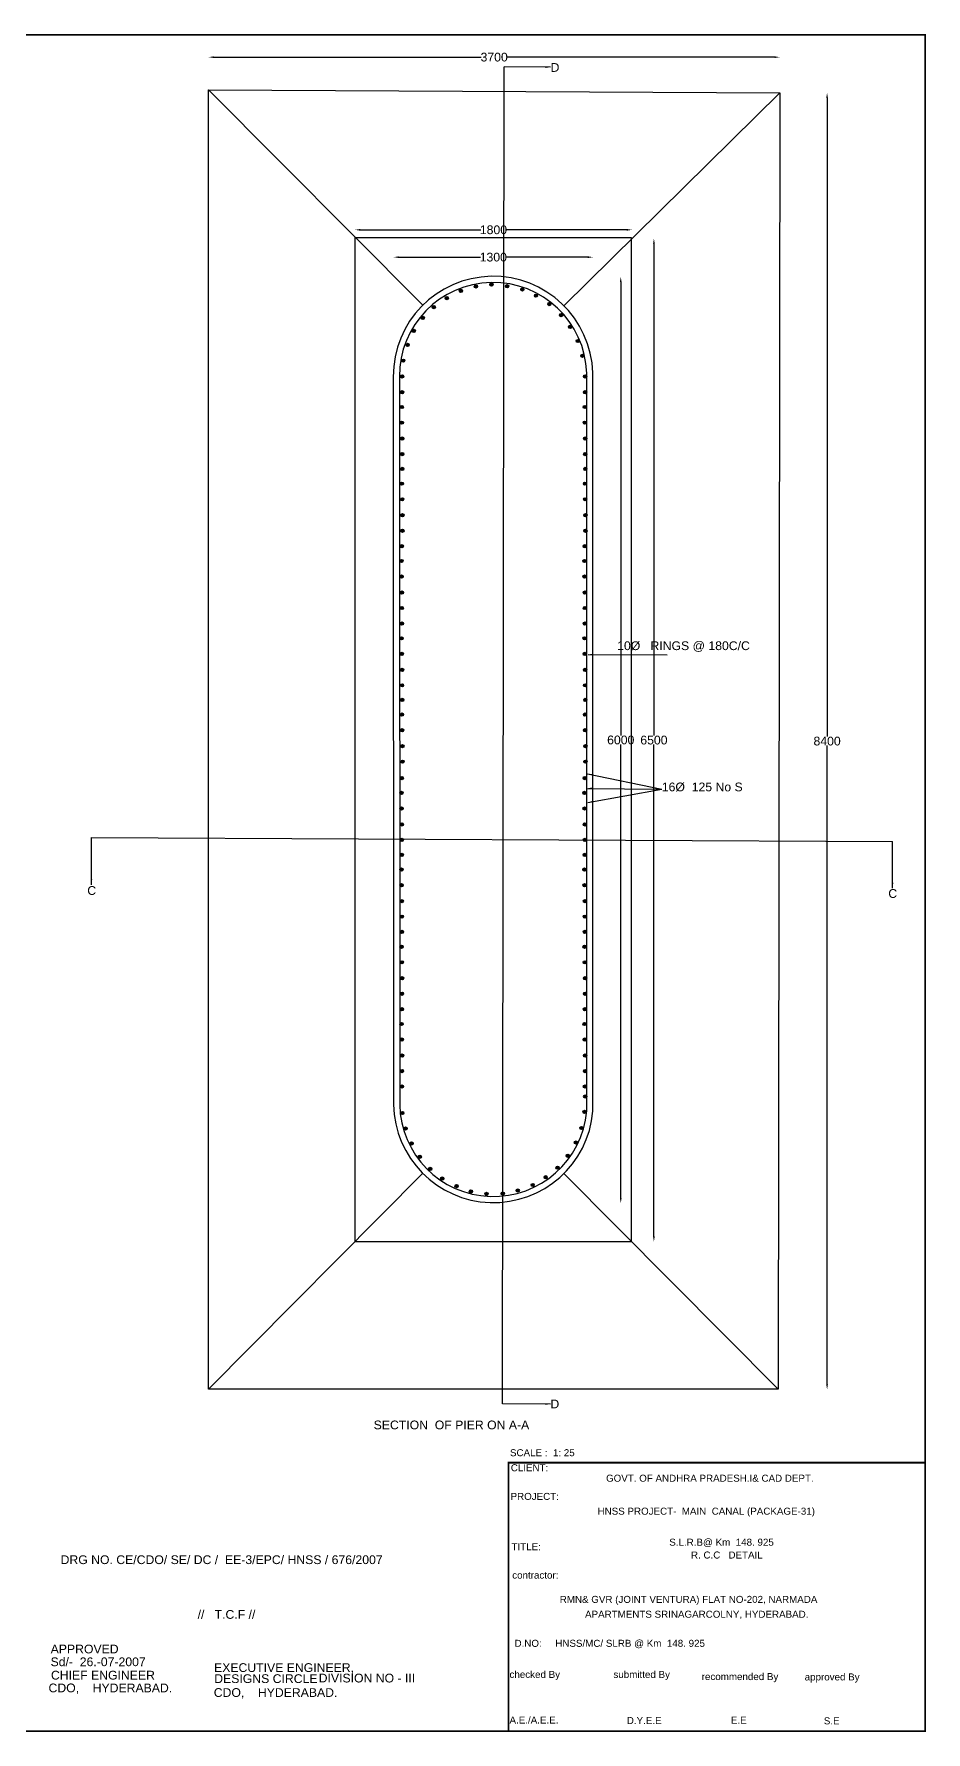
# Model space of a CAD drawing. Header units: inches. Extents: x 27306 to 41291, y -119986 to -110283.
# Drawn here: x 36195 to 41291, y -119986 to -110283 of the extents above; entities that cross this region are included whole.
import ezdxf

# ---------------------------------------------------------------- set-up
doc = ezdxf.new("R2010")
doc.units = ezdxf.units.IN
doc.header["$MEASUREMENT"] = 0
doc.styles.get("Standard").update_dxf_attribs({"font": 'arial.ttf'})
doc.dimstyles.new('ST100', dxfattribs={"dimtxt": 50, "dimasz": 30, "dimexe": 0, "dimexo": 300, "dimgap": 0.09, "dimtad": 0, "dimtih": 1, "dimtoh": 1, "dimdec": 0, "dimzin": 0, "dimdsep": 46, "dimtxsty": 'Standard', "dimcen": 0, "dimse1": 1, "dimse2": 1, "dimadec": 0, "dimazin": 0, "dimtfac": 1, "dimtdec": 0, "dimtofl": 0, "dimtmove": 0, "dimatfit": 3, "dimfxl": 2000, "dimtolj": 1, "dimtzin": 0, "dimarcsym": 0})

# ---------------------------------------------------------------- blocks, each defined once
blk = doc.blocks.new('*D25')
at = {"color": 0, "lineweight": -2, "transparency": 16777216}
for p, q in [((37222.3, -110415.1), (38749.2, -110415.1)), ((40425.4, -110415.1), (38898.5, -110415.1))]:
    blk.add_line(p, q, dxfattribs=at)
at = {"color": 0, "transparency": 16777216}
for points in [[(37222.3, -110410.1), (37222.3, -110420.1), (37192.3, -110415.1)], [(40425.4, -110410.1), (40425.4, -110420.1), (40455.4, -110415.1)]]:
    blk.add_solid(points, dxfattribs=at)
at = {"layer": 'Defpoints', "color": 0, "transparency": 16777216}
for p in [(37192.3, -110400.9), (40455.4, -110400.9), (40455.4, -110415.1)]:
    blk.add_point(p, dxfattribs=at)
at = {"color": 0, "transparency": 16777216, "insert": (38823.9, -110415.1), "char_height": 50, "attachment_point": 5}
blk.add_mtext('\\A1;3700', dxfattribs=at)
blk = doc.blocks.new('*D26')
at = {"color": 0, "lineweight": -2, "transparency": 16777216}
for p, q in [((40725.6, -110648.9), (40725.6, -114298)), ((40725.6, -117998.3), (40725.6, -114349.2))]:
    blk.add_line(p, q, dxfattribs=at)
at = {"color": 0, "transparency": 16777216}
for points in [[(40720.6, -110648.9), (40730.6, -110648.9), (40725.6, -110618.9)], [(40720.6, -117998.3), (40730.6, -117998.3), (40725.6, -118028.3)]]:
    blk.add_solid(points, dxfattribs=at)
at = {"layer": 'Defpoints', "color": 0, "transparency": 16777216}
for p in [(40736.1, -110618.9), (40725.6, -118028.3), (40736.1, -118028.3)]:
    blk.add_point(p, dxfattribs=at)
at = {"color": 0, "transparency": 16777216, "insert": (40725.6, -114323.6), "char_height": 50, "attachment_point": 5}
blk.add_mtext('\\A1;8400', dxfattribs=at)
blk = doc.blocks.new('*D27')
at = {"color": 0, "lineweight": -2, "transparency": 16777216}
for p, q in [((38278.9, -111558), (38746.5, -111558)), ((39358.8, -111558), (38891.2, -111558))]:
    blk.add_line(p, q, dxfattribs=at)
at = {"color": 0, "transparency": 16777216}
for points in [[(38278.9, -111553), (38278.9, -111563), (38248.9, -111558)], [(39358.8, -111553), (39358.8, -111563), (39388.8, -111558)]]:
    blk.add_solid(points, dxfattribs=at)
at = {"layer": 'Defpoints', "color": 0, "transparency": 16777216}
for p in [(38248.9, -111553.7), (39388.8, -111553.7), (39388.8, -111558)]:
    blk.add_point(p, dxfattribs=at)
at = {"color": 0, "transparency": 16777216, "insert": (38818.9, -111558), "char_height": 50, "attachment_point": 5}
blk.add_mtext('\\A1;1300', dxfattribs=at)
blk = doc.blocks.new('*D28')
at = {"color": 0, "lineweight": -2, "transparency": 16777216}
for p, q in [((38058.5, -111401.8), (38747.5, -111401.8)), ((39581.2, -111401.8), (38892.1, -111401.8))]:
    blk.add_line(p, q, dxfattribs=at)
at = {"color": 0, "transparency": 16777216}
for points in [[(38058.5, -111396.8), (38058.5, -111406.8), (38028.5, -111401.8)], [(39581.2, -111396.8), (39581.2, -111406.8), (39611.2, -111401.8)]]:
    blk.add_solid(points, dxfattribs=at)
at = {"layer": 'Defpoints', "color": 0, "transparency": 16777216}
for p in [(38028.5, -111396.3), (39611.2, -111396.3), (39611.2, -111401.8)]:
    blk.add_point(p, dxfattribs=at)
at = {"color": 0, "transparency": 16777216, "insert": (38819.8, -111401.8), "char_height": 50, "attachment_point": 5}
blk.add_mtext('\\A1;1800', dxfattribs=at)
blk = doc.blocks.new('*D29')
at = {"color": 0, "lineweight": -2, "transparency": 16777216}
for p, q in [((39546.9, -111700.3), (39546.9, -114291.5)), ((39546.9, -116933.9), (39546.9, -114342.7))]:
    blk.add_line(p, q, dxfattribs=at)
at = {"color": 0, "transparency": 16777216}
for points in [[(39541.9, -111700.3), (39551.9, -111700.3), (39546.9, -111670.3)], [(39541.9, -116933.9), (39551.9, -116933.9), (39546.9, -116963.9)]]:
    blk.add_solid(points, dxfattribs=at)
at = {"layer": 'Defpoints', "color": 0, "transparency": 16777216}
for p in [(39549.1, -111670.3), (39546.9, -116963.9), (39549.1, -116963.9)]:
    blk.add_point(p, dxfattribs=at)
at = {"color": 0, "transparency": 16777216, "insert": (39546.9, -114317.1), "char_height": 50, "attachment_point": 5}
blk.add_mtext('\\A1;6000', dxfattribs=at)
blk = doc.blocks.new('*D30')
at = {"color": 0, "lineweight": -2, "transparency": 16777216}
for p, q in [((39736.3, -111481.6), (39736.3, -114292.1)), ((39736.3, -117153.9), (39736.3, -114343.4))]:
    blk.add_line(p, q, dxfattribs=at)
at = {"color": 0, "transparency": 16777216}
for points in [[(39731.3, -111481.6), (39741.3, -111481.6), (39736.3, -111451.6)], [(39731.3, -117153.9), (39741.3, -117153.9), (39736.3, -117183.9)]]:
    blk.add_solid(points, dxfattribs=at)
at = {"layer": 'Defpoints', "color": 0, "transparency": 16777216}
for p in [(39733.3, -111451.6), (39736.3, -111451.6), (39733.3, -117183.9)]:
    blk.add_point(p, dxfattribs=at)
at = {"color": 0, "transparency": 16777216, "insert": (39736.3, -114317.8), "char_height": 50, "attachment_point": 5}
blk.add_mtext('\\A1;6500', dxfattribs=at)

msp = doc.modelspace()

# ---------------------------------------------------------------- hatches: boundary and pattern name
h = msp.add_hatch(color=256)
edge = h.paths.add_edge_path()
edge.add_arc((38553, -111791.6), 9.32, 0, 360)
h = msp.add_hatch(color=256)
edge = h.paths.add_edge_path()
edge.add_arc((38633.7, -111750.7), 9.32, 0, 360)
h = msp.add_hatch(color=256)
edge = h.paths.add_edge_path()
edge.add_arc((38719.5, -111724.9), 9.32, 0, 360)
h = msp.add_hatch(color=256)
edge = h.paths.add_edge_path()
edge.add_arc((38808.2, -111714.5), 9.32, 0, 360)
h = msp.add_hatch(color=256)
edge = h.paths.add_edge_path()
edge.add_arc((38897.6, -111724.1), 9.32, 0, 360)
h = msp.add_hatch(color=256)
edge = h.paths.add_edge_path()
edge.add_arc((38984.8, -111742.6), 9.32, 0, 360)
h = msp.add_hatch(color=256)
edge = h.paths.add_edge_path()
edge.add_arc((39062.8, -111778.2), 9.32, 0, 360)
h = msp.add_hatch(color=256)
edge = h.paths.add_edge_path()
edge.add_arc((38479.1, -111843.3), 9.32, 0, 360)
h = msp.add_hatch(color=256)
edge = h.paths.add_edge_path()
edge.add_arc((39138.9, -111826.2), 9.32, 0, 360)
h = msp.add_hatch(color=256)
edge = h.paths.add_edge_path()
edge.add_arc((39206.2, -111889), 9.32, 0, 360)
h = msp.add_hatch(color=256)
edge = h.paths.add_edge_path()
edge.add_arc((38364.5, -111979.2), 9.32, 0, 360)
h = msp.add_hatch(color=256)
edge = h.paths.add_edge_path()
edge.add_arc((38416.3, -111905.4), 9.32, 0, 360)
h = msp.add_hatch(color=256)
edge = h.paths.add_edge_path()
edge.add_arc((39257.3, -111956.5), 9.32, 0, 360)
h = msp.add_hatch(color=256)
edge = h.paths.add_edge_path()
edge.add_arc((38329.7, -112059.3), 9.32, 0, 360)
h = msp.add_hatch(color=256)
edge = h.paths.add_edge_path()
edge.add_arc((39300.9, -112037), 9.32, 0, 360)
h = msp.add_hatch(color=256)
edge = h.paths.add_edge_path()
edge.add_arc((38303.9, -112149.4), 9.32, 0, 360)
h = msp.add_hatch(color=256)
edge = h.paths.add_edge_path()
edge.add_arc((39327.5, -112121.9), 9.32, 0, 360)
h = msp.add_hatch(color=256)
edge = h.paths.add_edge_path()
edge.add_arc((38298, -112239.5), 9.32, 0, 360)
h = msp.add_hatch(color=256)
edge = h.paths.add_edge_path()
edge.add_arc((39343.4, -112239.5), 9.32, 0, 360)
h = msp.add_hatch(color=256)
edge = h.paths.add_edge_path()
edge.add_arc((38298, -112330), 9.32, 0, 360)
h = msp.add_hatch(color=256)
edge = h.paths.add_edge_path()
edge.add_arc((39343.4, -112330), 9.32, 0, 360)
h = msp.add_hatch(color=256)
edge = h.paths.add_edge_path()
edge.add_arc((38296.1, -112414.3), 9.32, 0, 360)
h = msp.add_hatch(color=256)
edge = h.paths.add_edge_path()
edge.add_arc((39341.6, -112414.3), 9.32, 0, 360)
h = msp.add_hatch(color=256)
edge = h.paths.add_edge_path()
edge.add_arc((38297, -112503.6), 9.32, 0, 360)
h = msp.add_hatch(color=256)
edge = h.paths.add_edge_path()
edge.add_arc((39342.4, -112503.6), 9.32, 0, 360)
h = msp.add_hatch(color=256)
edge = h.paths.add_edge_path()
edge.add_arc((38298.8, -112594.7), 9.32, 0, 360)
h = msp.add_hatch(color=256)
edge = h.paths.add_edge_path()
edge.add_arc((39344.2, -112594.7), 9.32, 0, 360)
h = msp.add_hatch(color=256)
edge = h.paths.add_edge_path()
edge.add_arc((38298.5, -112683.2), 9.32, 0, 360)
h = msp.add_hatch(color=256)
edge = h.paths.add_edge_path()
edge.add_arc((39343.9, -112683.2), 9.32, 0, 360)
h = msp.add_hatch(color=256)
edge = h.paths.add_edge_path()
edge.add_arc((38297.3, -112852.5), 9.32, 0, 360)
h = msp.add_hatch(color=256)
edge = h.paths.add_edge_path()
edge.add_arc((38299.1, -112768.2), 9.32, 0, 360)
h = msp.add_hatch(color=256)
edge = h.paths.add_edge_path()
edge.add_arc((39342.7, -112852.5), 9.32, 0, 360)
h = msp.add_hatch(color=256)
edge = h.paths.add_edge_path()
edge.add_arc((39344.5, -112768.2), 9.32, 0, 360)
h = msp.add_hatch(color=256)
edge = h.paths.add_edge_path()
edge.add_arc((38298.2, -112941.7), 9.32, 0, 360)
h = msp.add_hatch(color=256)
edge = h.paths.add_edge_path()
edge.add_arc((39343.6, -112941.7), 9.32, 0, 360)
h = msp.add_hatch(color=256)
edge = h.paths.add_edge_path()
edge.add_arc((38300, -113032.8), 9.32, 0, 360)
h = msp.add_hatch(color=256)
edge = h.paths.add_edge_path()
edge.add_arc((39345.4, -113032.8), 9.32, 0, 360)
h = msp.add_hatch(color=256)
edge = h.paths.add_edge_path()
edge.add_arc((38299.7, -113121.3), 9.32, 0, 360)
h = msp.add_hatch(color=256)
edge = h.paths.add_edge_path()
edge.add_arc((39345.1, -113121.3), 9.32, 0, 360)
h = msp.add_hatch(color=256)
edge = h.paths.add_edge_path()
edge.add_arc((38295.7, -113209.9), 9.32, 0, 360)
h = msp.add_hatch(color=256)
edge = h.paths.add_edge_path()
edge.add_arc((39341.1, -113209.9), 9.32, 0, 360)
h = msp.add_hatch(color=256)
edge = h.paths.add_edge_path()
edge.add_arc((38293.9, -113294.2), 9.32, 0, 360)
h = msp.add_hatch(color=256)
edge = h.paths.add_edge_path()
edge.add_arc((39339.3, -113294.2), 9.32, 0, 360)
h = msp.add_hatch(color=256)
edge = h.paths.add_edge_path()
edge.add_arc((38294.8, -113383.5), 9.32, 0, 360)
h = msp.add_hatch(color=256)
edge = h.paths.add_edge_path()
edge.add_arc((39340.2, -113383.5), 9.32, 0, 360)
h = msp.add_hatch(color=256)
edge = h.paths.add_edge_path()
edge.add_arc((38296.6, -113474.5), 9.32, 0, 360)
h = msp.add_hatch(color=256)
edge = h.paths.add_edge_path()
edge.add_arc((39342, -113474.5), 9.32, 0, 360)
h = msp.add_hatch(color=256)
edge = h.paths.add_edge_path()
edge.add_arc((38296.3, -113563), 9.32, 0, 360)
h = msp.add_hatch(color=256)
edge = h.paths.add_edge_path()
edge.add_arc((39341.7, -113563), 9.32, 0, 360)
h = msp.add_hatch(color=256)
edge = h.paths.add_edge_path()
edge.add_arc((38296.8, -113651.7), 9.32, 0, 360)
h = msp.add_hatch(color=256)
edge = h.paths.add_edge_path()
edge.add_arc((39342.2, -113651.7), 9.32, 0, 360)
h = msp.add_hatch(color=256)
edge = h.paths.add_edge_path()
edge.add_arc((38295, -113736), 9.32, 0, 360)
h = msp.add_hatch(color=256)
edge = h.paths.add_edge_path()
edge.add_arc((38295.9, -113825.3), 9.32, 0, 360)
h = msp.add_hatch(color=256)
edge = h.paths.add_edge_path()
edge.add_arc((39340.4, -113736), 9.32, 0, 360)
h = msp.add_hatch(color=256)
edge = h.paths.add_edge_path()
edge.add_arc((39341.3, -113825.3), 9.32, 0, 360)
h = msp.add_hatch(color=256)
edge = h.paths.add_edge_path()
edge.add_arc((38297.7, -113916.3), 9.32, 0, 360)
h = msp.add_hatch(color=256)
edge = h.paths.add_edge_path()
edge.add_arc((39343.1, -113916.3), 9.32, 0, 360)
h = msp.add_hatch(color=256)
edge = h.paths.add_edge_path()
edge.add_arc((38297.4, -114004.9), 9.32, 0, 360)
h = msp.add_hatch(color=256)
edge = h.paths.add_edge_path()
edge.add_arc((39342.8, -114004.9), 9.32, 0, 360)
h = msp.add_hatch(color=256)
edge = h.paths.add_edge_path()
edge.add_arc((38299, -114087.7), 9.32, 0, 360)
h = msp.add_hatch(color=256)
edge = h.paths.add_edge_path()
edge.add_arc((39344.5, -114087.7), 9.32, 0, 360)
h = msp.add_hatch(color=256)
edge = h.paths.add_edge_path()
edge.add_arc((38297.2, -114172), 9.32, 0, 360)
h = msp.add_hatch(color=256)
edge = h.paths.add_edge_path()
edge.add_arc((39342.6, -114172), 9.32, 0, 360)
h = msp.add_hatch(color=256)
edge = h.paths.add_edge_path()
edge.add_arc((38298.1, -114261.3), 9.32, 0, 360)
h = msp.add_hatch(color=256)
edge = h.paths.add_edge_path()
edge.add_arc((39343.5, -114261.3), 9.32, 0, 360)
h = msp.add_hatch(color=256)
edge = h.paths.add_edge_path()
edge.add_arc((38299.9, -114352.3), 9.32, 0, 360)
h = msp.add_hatch(color=256)
edge = h.paths.add_edge_path()
edge.add_arc((39345.3, -114352.3), 9.32, 0, 360)
h = msp.add_hatch(color=256)
edge = h.paths.add_edge_path()
edge.add_arc((38299.6, -114440.8), 9.32, 0, 360)
h = msp.add_hatch(color=256)
edge = h.paths.add_edge_path()
edge.add_arc((39345, -114440.8), 9.32, 0, 360)
h = msp.add_hatch(color=256)
edge = h.paths.add_edge_path()
edge.add_arc((38295.7, -114534.9), 9.32, 0, 360)
h = msp.add_hatch(color=256)
edge = h.paths.add_edge_path()
edge.add_arc((39341.1, -114534.9), 9.32, 0, 360)
h = msp.add_hatch(color=256)
edge = h.paths.add_edge_path()
edge.add_arc((38293.9, -114619.2), 9.32, 0, 360)
h = msp.add_hatch(color=256)
edge = h.paths.add_edge_path()
edge.add_arc((39339.3, -114619.2), 9.32, 0, 360)
h = msp.add_hatch(color=256)
edge = h.paths.add_edge_path()
edge.add_arc((38294.7, -114708.5), 9.32, 0, 360)
h = msp.add_hatch(color=256)
edge = h.paths.add_edge_path()
edge.add_arc((38296.5, -114799.6), 9.32, 0, 360)
h = msp.add_hatch(color=256)
edge = h.paths.add_edge_path()
edge.add_arc((39340.2, -114708.5), 9.32, 0, 360)
h = msp.add_hatch(color=256)
edge = h.paths.add_edge_path()
edge.add_arc((39341.9, -114799.6), 9.32, 0, 360)
h = msp.add_hatch(color=256)
edge = h.paths.add_edge_path()
edge.add_arc((38296.3, -114888.1), 9.32, 0, 360)
h = msp.add_hatch(color=256)
edge = h.paths.add_edge_path()
edge.add_arc((39341.7, -114888.1), 9.32, 0, 360)
h = msp.add_hatch(color=256)
edge = h.paths.add_edge_path()
edge.add_arc((38295.7, -114973.4), 9.32, 0, 360)
h = msp.add_hatch(color=256)
edge = h.paths.add_edge_path()
edge.add_arc((39341.1, -114973.4), 9.32, 0, 360)
h = msp.add_hatch(color=256)
edge = h.paths.add_edge_path()
edge.add_arc((38293.9, -115057.7), 9.32, 0, 360)
h = msp.add_hatch(color=256)
edge = h.paths.add_edge_path()
edge.add_arc((39339.3, -115057.7), 9.32, 0, 360)
h = msp.add_hatch(color=256)
edge = h.paths.add_edge_path()
edge.add_arc((38294.7, -115147), 9.32, 0, 360)
h = msp.add_hatch(color=256)
edge = h.paths.add_edge_path()
edge.add_arc((39340.2, -115147), 9.32, 0, 360)
h = msp.add_hatch(color=256)
edge = h.paths.add_edge_path()
edge.add_arc((38296.5, -115238), 9.32, 0, 360)
h = msp.add_hatch(color=256)
edge = h.paths.add_edge_path()
edge.add_arc((39341.9, -115238), 9.32, 0, 360)
h = msp.add_hatch(color=256)
edge = h.paths.add_edge_path()
edge.add_arc((38296.2, -115326.5), 9.32, 0, 360)
h = msp.add_hatch(color=256)
edge = h.paths.add_edge_path()
edge.add_arc((39341.7, -115326.5), 9.32, 0, 360)
h = msp.add_hatch(color=256)
edge = h.paths.add_edge_path()
edge.add_arc((38296.8, -115414), 9.32, 0, 360)
h = msp.add_hatch(color=256)
edge = h.paths.add_edge_path()
edge.add_arc((39342.3, -115414), 9.32, 0, 360)
h = msp.add_hatch(color=256)
edge = h.paths.add_edge_path()
edge.add_arc((38295, -115498.3), 9.32, 0, 360)
h = msp.add_hatch(color=256)
edge = h.paths.add_edge_path()
edge.add_arc((39340.4, -115498.3), 9.32, 0, 360)
h = msp.add_hatch(color=256)
edge = h.paths.add_edge_path()
edge.add_arc((38295.9, -115587.6), 9.32, 0, 360)
h = msp.add_hatch(color=256)
edge = h.paths.add_edge_path()
edge.add_arc((39341.3, -115587.6), 9.32, 0, 360)
h = msp.add_hatch(color=256)
edge = h.paths.add_edge_path()
edge.add_arc((38297.4, -115767.2), 9.32, 0, 360)
h = msp.add_hatch(color=256)
edge = h.paths.add_edge_path()
edge.add_arc((38297.7, -115678.6), 9.32, 0, 360)
h = msp.add_hatch(color=256)
edge = h.paths.add_edge_path()
edge.add_arc((39342.8, -115767.2), 9.32, 0, 360)
h = msp.add_hatch(color=256)
edge = h.paths.add_edge_path()
edge.add_arc((39343.1, -115678.6), 9.32, 0, 360)
h = msp.add_hatch(color=256)
edge = h.paths.add_edge_path()
edge.add_arc((38296.8, -115855.7), 9.32, 0, 360)
h = msp.add_hatch(color=256)
edge = h.paths.add_edge_path()
edge.add_arc((39342.3, -115855.7), 9.32, 0, 360)
h = msp.add_hatch(color=256)
edge = h.paths.add_edge_path()
edge.add_arc((38295, -115940), 9.32, 0, 360)
h = msp.add_hatch(color=256)
edge = h.paths.add_edge_path()
edge.add_arc((39340.4, -115940), 9.32, 0, 360)
h = msp.add_hatch(color=256)
edge = h.paths.add_edge_path()
edge.add_arc((38295.9, -116029.3), 9.32, 0, 360)
h = msp.add_hatch(color=256)
edge = h.paths.add_edge_path()
edge.add_arc((39341.3, -116029.3), 9.32, 0, 360)
h = msp.add_hatch(color=256)
edge = h.paths.add_edge_path()
edge.add_arc((38297.7, -116120.3), 9.32, 0, 360)
h = msp.add_hatch(color=256)
edge = h.paths.add_edge_path()
edge.add_arc((39343.1, -116120.3), 9.32, 0, 360)
h = msp.add_hatch(color=256)
edge = h.paths.add_edge_path()
edge.add_arc((38297.4, -116208.9), 9.32, 0, 360)
h = msp.add_hatch(color=256)
edge = h.paths.add_edge_path()
edge.add_arc((39342.8, -116208.9), 9.32, 0, 360)
h = msp.add_hatch(color=256)
edge = h.paths.add_edge_path()
edge.add_arc((38296.8, -116297.2), 9.32, 0, 360)
h = msp.add_hatch(color=256)
edge = h.paths.add_edge_path()
edge.add_arc((39342.3, -116297.2), 9.32, 0, 360)
h = msp.add_hatch(color=256)
edge = h.paths.add_edge_path()
edge.add_arc((38299.4, -116448.7), 9.32, 0, 360)
h = msp.add_hatch(color=256)
edge = h.paths.add_edge_path()
edge.add_arc((39340, -116442.6), 9.32, 0, 360)
h = msp.add_hatch(color=256)
edge = h.paths.add_edge_path()
edge.add_arc((39343.8, -116354.3), 9.32, 0, 360)
h = msp.add_hatch(color=256)
edge = h.paths.add_edge_path()
edge.add_arc((38317.9, -116537.1), 9.32, 0, 360)
h = msp.add_hatch(color=256)
edge = h.paths.add_edge_path()
edge.add_arc((39321.8, -116534.1), 9.32, 0, 360)
h = msp.add_hatch(color=256)
edge = h.paths.add_edge_path()
edge.add_arc((38352.1, -116622.6), 9.32, 0, 360)
h = msp.add_hatch(color=256)
edge = h.paths.add_edge_path()
edge.add_arc((39290.3, -116617.1), 9.32, 0, 360)
h = msp.add_hatch(color=256)
edge = h.paths.add_edge_path()
edge.add_arc((38399, -116698.9), 9.32, 0, 360)
h = msp.add_hatch(color=256)
edge = h.paths.add_edge_path()
edge.add_arc((39244.4, -116692.6), 9.32, 0, 360)
h = msp.add_hatch(color=256)
edge = h.paths.add_edge_path()
edge.add_arc((38458.9, -116767.7), 9.32, 0, 360)
h = msp.add_hatch(color=256)
edge = h.paths.add_edge_path()
edge.add_arc((38527.5, -116823.3), 9.32, 0, 360)
h = msp.add_hatch(color=256)
edge = h.paths.add_edge_path()
edge.add_arc((39118.1, -116815.4), 9.32, 0, 360)
h = msp.add_hatch(color=256)
edge = h.paths.add_edge_path()
edge.add_arc((39186.1, -116761.1), 9.32, 0, 360)
h = msp.add_hatch(color=256)
edge = h.paths.add_edge_path()
edge.add_arc((38609.1, -116866.5), 9.32, 0, 360)
h = msp.add_hatch(color=256)
edge = h.paths.add_edge_path()
edge.add_arc((38691.2, -116896.4), 9.32, 0, 360)
h = msp.add_hatch(color=256)
edge = h.paths.add_edge_path()
edge.add_arc((38780, -116910.8), 9.32, 0, 360)
h = msp.add_hatch(color=256)
edge = h.paths.add_edge_path()
edge.add_arc((38872.8, -116909), 9.32, 0, 360)
h = msp.add_hatch(color=256)
edge = h.paths.add_edge_path()
edge.add_arc((38958.8, -116891.5), 9.32, 0, 360)
h = msp.add_hatch(color=256)
edge = h.paths.add_edge_path()
edge.add_arc((39043.8, -116859.8), 9.32, 0, 360)

# ---------------------------------------------------------------- linework, layer by layer
at = {"const_width": 10}
for points in [[(27311.4, -110287.5), (41285.7, -110287.5), (41285.7, -119981), (27311.4, -119981)], [(41285.7, -119981), (38905.8, -119981), (38905.8, -118446.5), (41285.7, -118446.5)]]:
    msp.add_lwpolyline(points, close=True, dxfattribs=at)
for points in [[(37192.9, -110601), (40455.1, -110619), (40446, -118027.2), (37192.9, -118027.2)], [(38029.9, -111445), (39607, -111445), (39607, -117184.2), (38029.9, -117184.2)]]:
    msp.add_lwpolyline(points, close=True)
for points in [[(38416.7, -111832.1), (37192.9, -110601)], [(39222.2, -111835.8), (40455.1, -110619)], [(38415.5, -116792.8), (37192.9, -118027.2)], [(39221.6, -116794.4), (40446, -118027.2)]]:
    msp.add_lwpolyline(points)
msp.add_lwpolyline([(38247.4, -112241.4), (38249.3, -116400.3, 0.950722), (39387.6, -116437.9), (39387.6, -112219.7, 0.987719), (38247.4, -112241.4, 0.96262)], format="xyb")
msp.add_lwpolyline([(38282.4, -112241.3), (38284.3, -116400, 0.949182), (39352.6, -116436.4), (39352.6, -112220.3, 0.987319)], format="xyb", close=True)
for centre in [(38553, -111791.6), (38633.7, -111750.7), (38719.5, -111724.9), (38808.2, -111714.5), (38897.6, -111724.1), (38984.8, -111742.6), (39062.8, -111778.2), (38479.1, -111843.3), (39138.9, -111826.2), (39206.2, -111889), (38364.5, -111979.2), (38416.3, -111905.4), (39257.3, -111956.5), (38329.7, -112059.3), (39300.9, -112037), (38303.9, -112149.4), (39327.5, -112121.9), (38298, -112239.5), (39343.4, -112239.5), (38298, -112330), (39343.4, -112330), (38296.1, -112414.3), (39341.6, -112414.3), (38297, -112503.6), (39342.4, -112503.6), (38298.8, -112594.7), (39344.2, -112594.7), (38298.5, -112683.2), (39343.9, -112683.2), (38297.3, -112852.5), (38299.1, -112768.2), (39342.7, -112852.5), (39344.5, -112768.2), (38298.2, -112941.7), (39343.6, -112941.7), (38300, -113032.8), (39345.4, -113032.8), (38299.7, -113121.3), (39345.1, -113121.3), (38295.7, -113209.9), (39341.1, -113209.9), (38293.9, -113294.2), (39339.3, -113294.2), (38294.8, -113383.5), (39340.2, -113383.5), (38296.6, -113474.5), (39342, -113474.5), (38296.3, -113563), (39341.7, -113563), (38296.8, -113651.7), (39342.2, -113651.7), (38295, -113736), (38295.9, -113825.3), (39340.4, -113736), (39341.3, -113825.3), (38297.7, -113916.3), (39343.1, -113916.3), (38297.4, -114004.9), (39342.8, -114004.9), (38299, -114087.7), (39344.5, -114087.7), (38297.2, -114172), (39342.6, -114172), (38298.1, -114261.3), (39343.5, -114261.3), (38299.9, -114352.3), (39345.3, -114352.3), (38299.6, -114440.8), (39345, -114440.8), (38295.7, -114534.9), (39341.1, -114534.9), (38293.9, -114619.2), (39339.3, -114619.2), (38294.7, -114708.5), (38296.5, -114799.6), (39340.2, -114708.5), (39341.9, -114799.6), (38296.3, -114888.1), (39341.7, -114888.1), (38295.7, -114973.4), (39341.1, -114973.4), (38293.9, -115057.7), (39339.3, -115057.7), (38294.7, -115147), (39340.2, -115147), (38296.5, -115238), (39341.9, -115238), (38296.2, -115326.5), (39341.7, -115326.5), (38296.8, -115414), (39342.3, -115414), (38295, -115498.3), (39340.4, -115498.3), (38295.9, -115587.6), (39341.3, -115587.6), (38297.4, -115767.2), (38297.7, -115678.6), (39342.8, -115767.2), (39343.1, -115678.6), (38296.8, -115855.7), (39342.3, -115855.7), (38295, -115940), (39340.4, -115940), (38295.9, -116029.3), (39341.3, -116029.3), (38297.7, -116120.3), (39343.1, -116120.3), (38297.4, -116208.9), (39342.8, -116208.9), (38296.8, -116297.2), (39342.3, -116297.2), (38299.4, -116448.7), (39340, -116442.6), (39343.8, -116354.3), (38317.9, -116537.1), (39321.8, -116534.1), (38352.1, -116622.6), (39290.3, -116617.1), (38399, -116698.9), (39244.4, -116692.6), (38458.9, -116767.7), (38527.5, -116823.3), (39118.1, -116815.4), (39186.1, -116761.1), (38609.1, -116866.5), (38691.2, -116896.4), (38780, -116910.8), (38872.8, -116909), (38958.8, -116891.5), (39043.8, -116859.8)]:
    msp.add_circle(centre, 9.32)

# ---------------------------------------------------------------- texts
for s, height, p in [('D', 50, (39146.1, -110499)), (' 10Ø   RINGS @ 180C/C', 50, (39507.1, -113803.4)), (' 16Ø  125 No S', 50, (39762.1, -114610.4)), ('C', 50, (36499.7, -115202.2)), ('C', 50, (41075.2, -115219.2)), ('D', 50, (39145.2, -118136.1)), (' SECTION  OF PIER ON A-A', 50, (38116.1, -118256.1)), ('    SCALE :  1: 25', 40, (38852.1, -118409.8)), ('    CLIENT:', 40, (38856.8, -118495.7)), ('   GOVT. OF ANDHRA PRADESH.I& CAD DEPT.', 40, (39416.4, -118555.5)), ('   PROJECT:', 40, (38870.9, -118659.4)), ('    HNSS PROJECT-  MAIN  CANAL (PACKAGE-31)', 40, (39352.4, -118744)), ('     TITLE:', 40, (38845.5, -118947.3)), ('    S.L.R.B@ Km  148. 925', 40, (39762, -118921.3)), ('  R. C.C   DETAIL ', 40, (39917, -118994.4)), (' DRG NO. CE/CDO/ SE/ DC /  EE-3/EPC/ HNSS / 676/2007', 50, (36327.8, -119026.2)), ('     contractor:', 40, (38849.4, -119109.3)), ('   RMN& GVR (JOINT VENTURA) FLAT NO-202, NARMADA', 40, (39152, -119247.9)), ('  //   T.C.F //', 50, (37091.2, -119339)), ('   APARTMENTS SRINAGARCOLNY, HYDERABAD.', 40, (39296.4, -119332.8)), ('   APPROVED', 50, (36232.3, -119536.6)), ('       D.NO:     HNSS/MC/ SLRB @ Km  148. 925', 40, (38831.6, -119499)), ('    Sd/-  26.-07-2007   ', 50, (36212.3, -119609.6)), ('      CHIEF ENGINEER', 50, (36175.8, -119686)), ('    EXECUTIVE ENGINEER,', 50, (37146.2, -119642.8)), ('    checked By', 40, (38849.4, -119676.7)), ('    submitted By', 40, (39443, -119676.9)), ('       CDO,    HYDERABAD.', 50, (36142.5, -119759)), ('       CDO,    HYDERABAD.', 50, (37086.3, -119785.3)), ('  DESIGNS CIRCLE', 50, (37186.1, -119705.9)), ('     DIVISION NO - III', 50, (37724.5, -119702.6)), ('    recommended By', 40, (39947.2, -119689.1)), (' approved By', 40, (40582, -119691.1)), ('    A.E./A.E.E.', 40, (38849.4, -119937.5)), ('      D.Y.E.E', 40, (39488.4, -119940)), ('         E.E', 40, (40036.2, -119938)), ('      S.E', 40, (40613.6, -119942))]:
    msp.add_text(s, height=height).set_placement(p)

# ---------------------------------------------------------------- dimensions: what is measured, and where the dimension line sits
for base, p1, p2, text, picture, middle in [((40455.4, -110415.1), (37192.3, -110400.9), (40455.4, -110400.9), '3700', '*D25', (38823.9, -110415.1)), ((39611.2, -111401.8), (38028.5, -111396.3), (39611.2, -111396.3), '1800', '*D28', (38819.8, -111401.8)), ((39388.8, -111558), (38248.9, -111553.7), (39388.8, -111553.7), '1300', '*D27', (38818.9, -111558))]:
    dim = msp.add_linear_dim(base=base, p1=p1, p2=p2, text=text, dimstyle='ST100')
    dim.commit()
    dim.dimension.update_dxf_attribs({"geometry": picture, "text_midpoint": middle})
for base, p1, p2, text, picture, middle in [((40725.6, -118028.3), (40736.1, -110618.9), (40736.1, -118028.3), '8400', '*D26', (40725.6, -114323.6)), ((39736.3, -111451.6), (39733.3, -117183.9), (39733.3, -111451.6), '6500', '*D30', (39736.3, -114317.8)), ((39546.9, -116963.9), (39549.1, -111670.3), (39549.1, -116963.9), '6000', '*D29', (39546.9, -114317.1))]:
    dim = msp.add_linear_dim(base=base, p1=p1, p2=p2, angle=90, text=text, dimstyle='ST100')
    dim.commit()
    dim.dimension.update_dxf_attribs({"geometry": picture, "text_midpoint": middle})

# ---------------------------------------------------------------- leaders
for points in [[(39145.3, -118111.8), (38871.6, -118109.8), (38880.7, -110470.9)], [(39145.9, -110472.3), (38880.7, -110470.9)], [(39360.1, -113828.8), (39811.9, -113830.2)], [(39354.7, -114593.3), (39780.7, -114598.2)], [(39356.7, -114509.9), (39780.7, -114598.2)], [(39359.2, -114674.1), (39780.7, -114598.2)], [(36523.3, -115143.9), (36523.3, -114873.4), (41099.9, -114896.4)], [(41099.1, -115163.1), (41099.9, -114896.4)]]:
    msp.add_leader(points, dimstyle='ST100', override={"dimgap": 0.09, "dimtad": 0})

doc.saveas('drawing.dxf')
